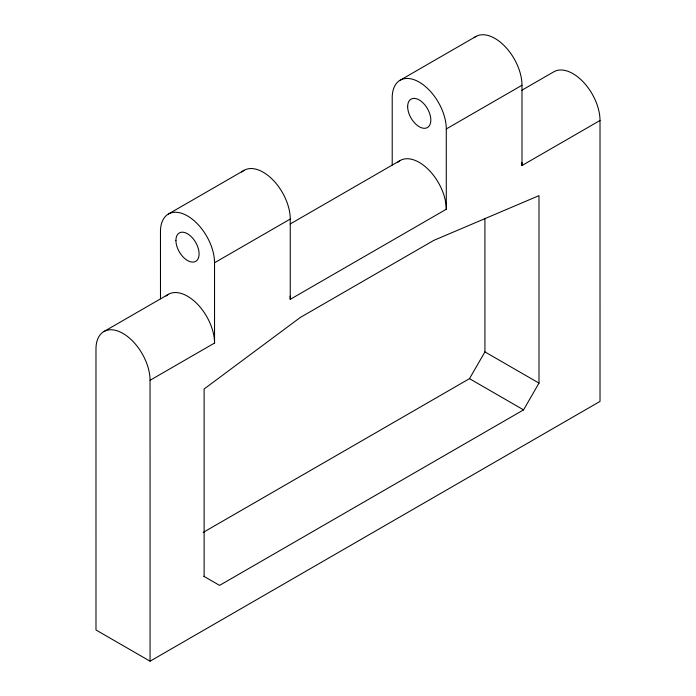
<?xml version="1.0" encoding="UTF-8"?>
<svg xmlns="http://www.w3.org/2000/svg" width="696" height="696" viewBox="0 0 696 696"><rect width="100%" height="100%" fill="white"/><g stroke="black" fill="none" stroke-linecap="round" stroke-linejoin="round"><path stroke-width="1.04" d="M203.154 532.431L469.478 378.659L484.929 351.898L484.921 218.605M203.737 576.227L219.579 585.38L523.557 409.874L539 383.113L538.991 195.646L433.773 240.398L300.254 317.489L204.119 388.986L204.137 576.462M168.389 214.037L244.096 170.337M400.13 80.24L475.829 36.531M521.896 90.219L553.851 71.775A38.236 22.072 60 0 1 583.318 82.015A38.236 22.072 60 0 1 600.013 120.486L600.022 401.409L150.066 661.2L150.049 380.286L214.542 343.05L214.542 262.757L290.249 219.049A38.236 22.072 60 0 0 271.901 178.898A38.236 22.072 60 0 0 241.764 172.06M290.119 296.2A38.228 22.072 60 0 1 290.249 299.332L446.293 209.244L446.284 128.96L521.983 85.251A38.236 22.072 60 0 0 504.191 45.649A38.236 22.072 60 0 0 474.237 37.61M103.895 331.557L168.397 294.321M290.154 224.016L400.13 160.524M521.861 162.403A38.236 22.072 60 0 1 521.991 165.535L600.013 120.486M484.929 351.898L539 383.113M469.478 378.659L523.557 409.874M150.066 661.2L95.987 629.984L95.978 349.07A38.236 22.072 60 0 1 123.018 333.454A38.236 22.072 60 0 1 150.049 380.286M521.983 85.251L521.991 165.535M392.213 165.013L392.213 97.744A38.236 22.072 60 0 1 419.244 82.128A38.236 22.072 60 0 1 446.284 128.96M290.249 219.049L290.249 299.332M160.48 298.801L160.471 231.542A38.236 22.072 60 0 1 187.502 215.934A38.236 22.072 60 0 1 214.542 262.757M397.799 162.246A38.236 22.072 60 0 1 427.944 169.093A38.236 22.072 60 0 1 446.293 209.244M166.066 296.044A38.228 22.072 60 0 1 196.202 302.89A38.228 22.072 60 0 1 214.542 343.05M175.923 240.459A16.391 9.457 60 0 0 193.305 262.079A16.391 9.457 60 0 0 193.305 238.911A16.391 9.457 60 0 0 175.923 240.459M407.656 106.662A16.391 9.457 60 0 0 425.038 128.281A16.391 9.457 60 0 0 425.038 105.113A16.391 9.457 60 0 0 407.656 106.662"/></g></svg>
